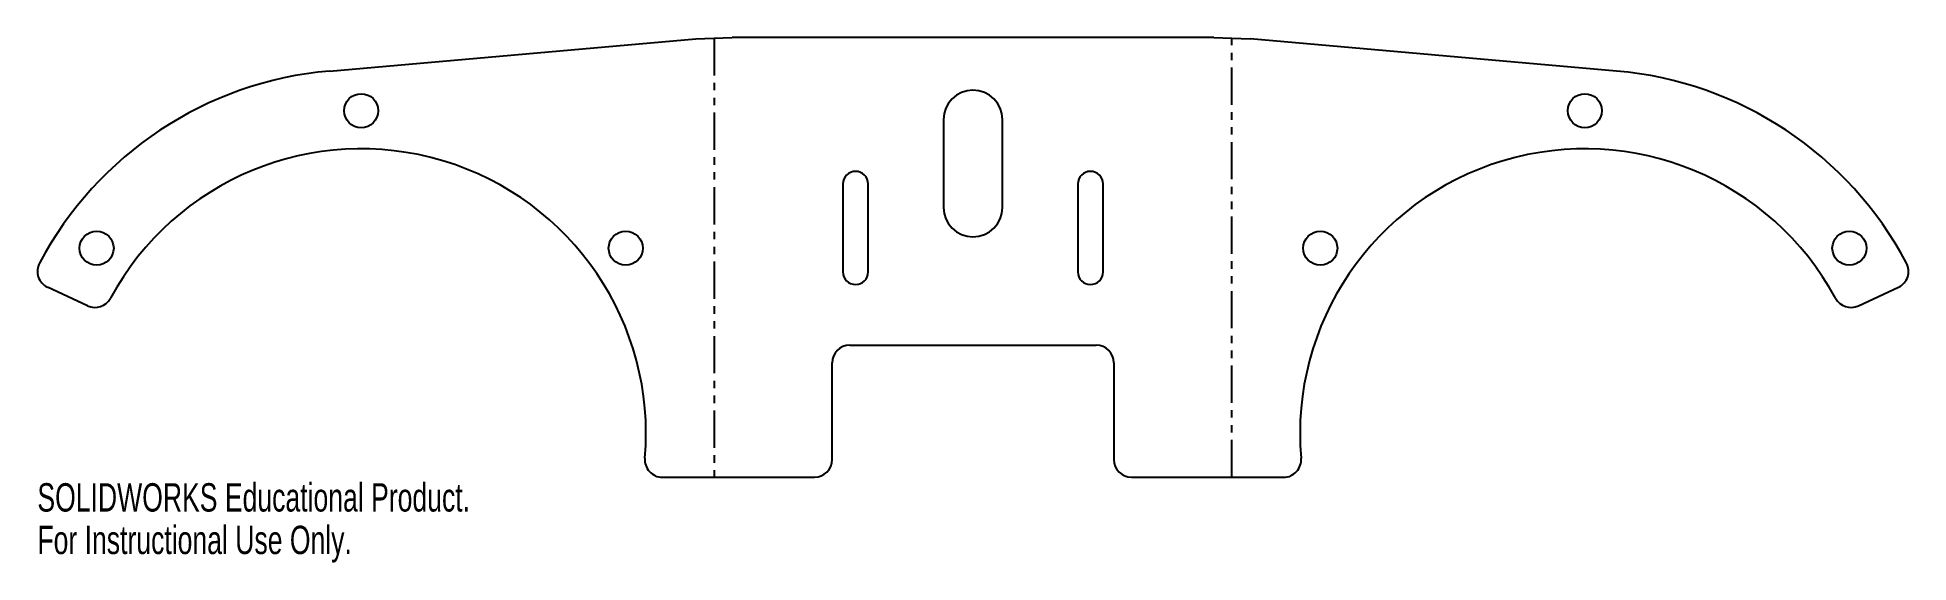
# Model space of a CAD drawing. Header units: millimetres. Extents: x -159 to 159, y -15 to 75.
import ezdxf

# ---------------------------------------------------------------- set-up
doc = ezdxf.new("R2010")
doc.units = ezdxf.units.MM
doc.linetypes.add('PHANTOM', pattern=[12.7, 6.35, -1.27, 1.27, -1.27, 1.27, -1.27])
doc.styles.add('SLDTEXTSTYLE0', font='TXT', dxfattribs={"width": 0.7})

msp = doc.modelspace()

# ---------------------------------------------------------------- linework, layer by layer
at = {"color": 7, "linetype": 'Continuous', "lineweight": 25}
for p, q in [((-109.62, 69.26), (-47.2, 74.74)), ((-47.2, 74.74), (-41, 75)), ((41, 75), (-41, 75)), ((41, 75), (47.2, 74.74)), ((109.62, 69.26), (47.2, 74.74)), ((-5, 61), (-5, 46)), ((5, 46), (5, 61)), ((-22.15, 50), (-22.15, 35)), ((-17.85, 35), (-17.85, 50)), ((17.85, 50), (17.85, 35)), ((22.15, 35), (22.15, 50)), ((-150.8, 29.23), (-157.6, 32.4)), ((150.8, 29.23), (157.6, 32.4)), ((-21, 22.5), (21, 22.5)), ((-24, 3), (-24, 19.5)), ((24, 19.5), (24, 3)), ((-52.9, 0), (-27, 0)), ((27, 0), (52.9, 0))]:
    msp.add_line(p, q, dxfattribs=at)
at = {"color": 7, "linetype": 'PHANTOM'}
for p, q in [((-44.1, 74.87), (-44.1, 0)), ((44.1, 0), (44.1, 74.87))]:
    msp.add_line(p, q, dxfattribs=at)
at = {"color": 7, "linetype": 'Continuous', "lineweight": 25}
for centre in [(-104.2, 62.5), (104.2, 62.5), (-149.25, 39.05), (-59.15, 39.05), (59.15, 39.05), (149.25, 39.05)]:
    msp.add_circle(centre, 2.9, dxfattribs=at)
for centre, radius, start, end in [((-104.2, 7.5), 62, 95.012, 152.0854), ((104.2, 7.5), 62, 27.9146, 84.988), ((0, 61), 5, 0, 180), ((-104.2, 7.5), 48.5, 354.9872, 151.6605), ((104.2, 7.5), 48.5, 28.3395, 185.0128), ((-20, 50), 2.15, 0, 180), ((20, 50), 2.15, 0, 180), ((0, 46), 5, 180, 0), ((-156.34, 35.12), 3, 152.0854, 245), ((156.34, 35.12), 3, 295, 27.9146), ((-20, 35), 2.15, 180, 0), ((20, 35), 2.15, 180, 0), ((-149.53, 31.95), 3, 245, 331.6605), ((149.53, 31.95), 3, 208.3395, 295), ((-21, 19.5), 3, 90, 180), ((21, 19.5), 3, 0, 90), ((-52.9, 3), 3, 174.9872, 270), ((52.9, 3), 3, 270, 5.0128), ((-27, 3), 3, 270, 0), ((27, 3), 3, 180, 270)]:
    msp.add_arc(centre, radius, start, end, dxfattribs=at)

# ---------------------------------------------------------------- texts
at = {"color": 7, "linetype": 'Continuous', "char_height": 4.8336, "attachment_point": 1, "style": 'SLDTEXTSTYLE0'}
for s, insert in [('SOLIDWORKS Educational Product.', (-159.34, -1.02)), ('For Instructional Use Only.', (-159.34, -8.27))]:
    msp.add_mtext(s, dxfattribs=dict(at, insert=insert))

doc.saveas('drawing.dxf')
